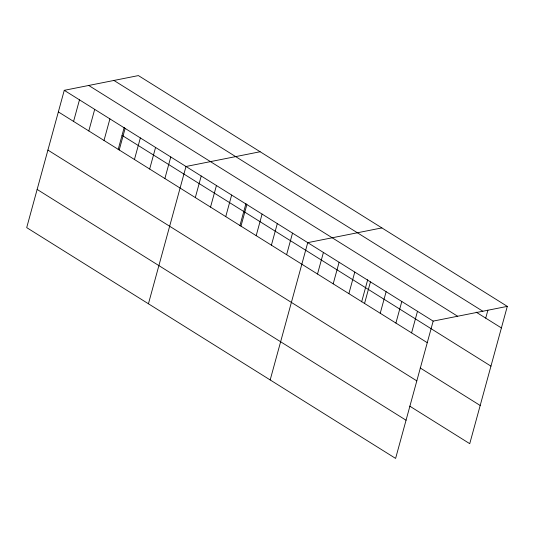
<?xml version="1.0" encoding="UTF-8"?>
<svg xmlns="http://www.w3.org/2000/svg" width="534" height="534" viewBox="0 0 534 534"><rect width="100%" height="100%" fill="white"/><g stroke="black" fill="none" stroke-linecap="round" stroke-linejoin="round"><path stroke-width="0.8" d="M507.3 306.376L138.393 75.588L64.26 90.326L26.7 227.624L395.607 458.412L433.167 321.114L507.3 306.376L469.74 443.674L409.752 406.147M73.579 121.418L79.479 99.845M88.798 130.937L94.698 109.37M104.01 140.455L109.911 118.888M118.174 149.513L124.222 127.392M119.229 149.974L125.13 128.407M134.448 159.499L140.349 137.926M149.667 169.018L155.568 147.451M164.879 178.536L170.78 156.969M148.439 303.786L185.999 166.488L260.131 151.749M195.317 197.58L201.218 176.006M210.536 207.099L216.437 185.525M225.748 216.617L231.649 195.05M239.913 225.668L245.96 203.547M240.968 226.136L246.868 204.569M256.187 235.654L262.087 214.087M271.406 245.179L277.306 223.606M286.618 254.698L292.519 233.131M270.177 379.948L307.738 242.65L381.87 227.905M317.516 274.022L323.417 252.455M333.196 283.834L339.097 262.267M348.876 293.64L354.776 272.073M361.651 301.83L367.699 279.709M364.548 303.452L370.449 281.879M380.228 313.258L386.129 291.691M395.908 323.07L401.808 301.496M411.587 332.876L417.488 311.309M485.72 318.137L487.909 310.147M113.929 80.454L482.836 311.242M476.174 312.163L501.399 327.943M88.724 85.467L457.631 316.248M64.26 90.326L433.167 321.114M122.046 135.349L490.953 366.137M58.36 111.9L427.267 342.688M420.198 367.953L480.186 405.48M47.913 150.087L416.82 380.875M37.146 189.436L406.054 420.225"/></g></svg>
